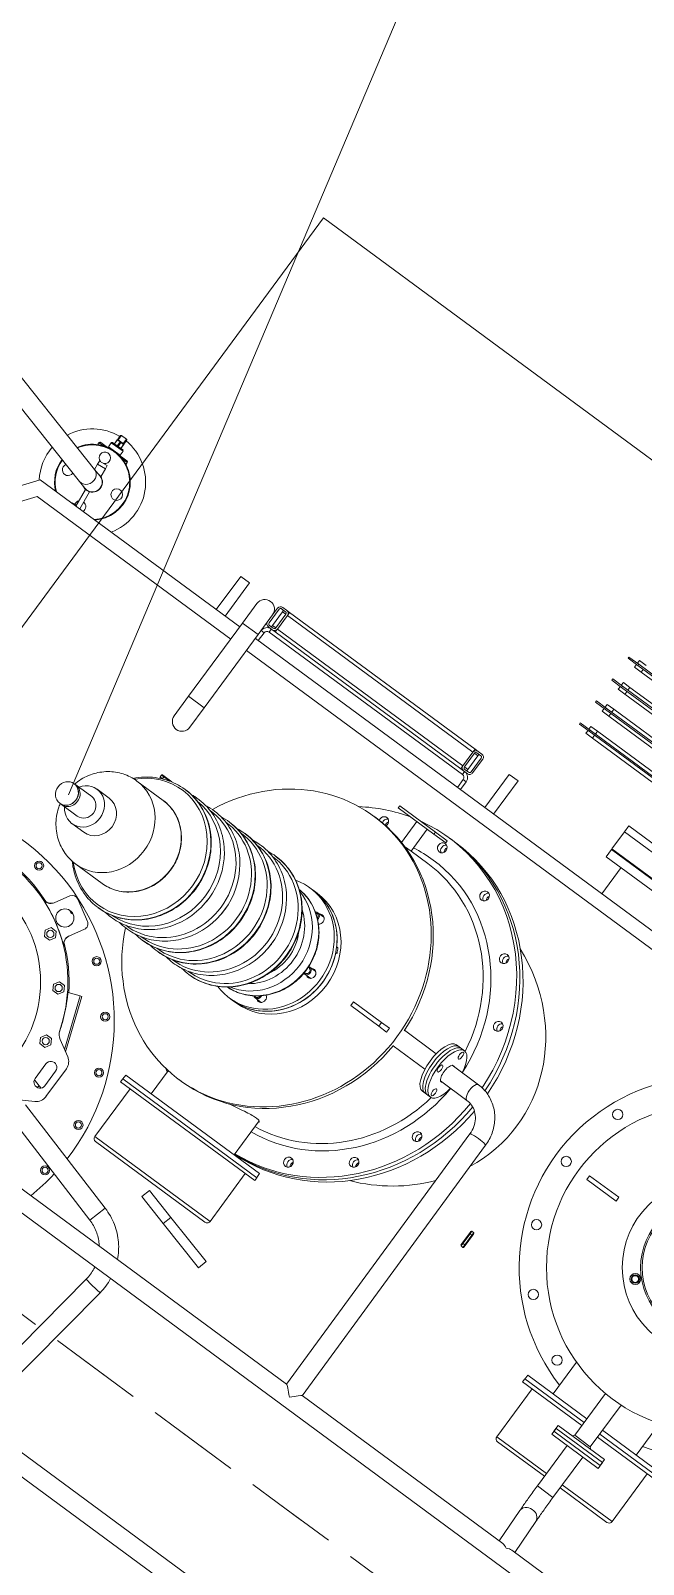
# Model space of a CAD drawing. Header units: metres. Extents: x 432095 to 435012, y 2470938 to 2473256.
# Drawn here: x 433752.633 to 433753.643, y 2471303.661 to 2471306.189 of the extents above; entities that cross this region are included whole.
import ezdxf

# ---------------------------------------------------------------- set-up
doc = ezdxf.new("R2010")
doc.units = ezdxf.units.M
doc.header["$MEASUREMENT"] = 0
for name, pattern in [('MB D$0$CHAIN', [0.3543, 0.2362, -0.0295, 0.0591, -0.0295]), ('MB D$0$DASHDOT', [1, 0.5, -0.25, 0, -0.25]), ('MB D$0$HIDDEN', [0.375, 0.25, -0.125])]:
    doc.linetypes.add(name, pattern=pattern)
doc.layers.add('cong trinh tram 110kv', color=7, linetype='Continuous', lineweight=5)
doc.layers.add('MB D$0$net dut du kien lam', color=8, linetype='MB D$0$HIDDEN', lineweight=20)

# ---------------------------------------------------------------- blocks, each defined once
blk = doc.blocks.new('MB D$0$MBA 63')
at = {"layer": 'MB D$0$net dut du kien lam', "color": 8, "linetype": 'MB D$0$DASHDOT', "ltscale": 0.5}
blk.add_line((102388.6, 36012.3), (102388.6, 25012.3), dxfattribs=at)
at = {"layer": 'MB D$0$net dut du kien lam', "color": 0, "linetype": 'ByBlock', "ltscale": 3}
blk.add_lwpolyline([(104138.6, 27512.3), (104138.6, 33512.3), (100638.6, 33512.3), (100638.6, 27512.3)], close=True, dxfattribs=at)
blk = doc.blocks.new('MB D$0$mba 1')
at = {"layer": 'cong trinh tram 110kv'}
for p, q in [((-20874.5, 6384.9), (-19414.7, 6384.9)), ((-20874.5, 6352.9), (-18367.7, 6352.9)), ((-20179.7, 6059.3), (-20222.5, 6352.9)), ((-20148, 6063.9), (-20190.2, 6352.9)), ((-20405.6, 6034.9), (-18827.7, 6034.9)), ((-20405.6, 6002.9), (-19811.1, 6002.9)), ((-19812.6, 5491.2), (-19811.2, 6002.9)), ((-19780.6, 5491.1), (-19779.2, 6002.9)), ((-19779.3, 6002.9), (-19368.3, 6002.9)), ((-19375.8, 6002.9), (-19378, 5942.5)), ((-19350, 6002.9), (-18827.7, 6002.9)), ((-19343.7, 6002.9), (-19346.1, 5941.3)), ((-20439.5, 5918.2), (-20232.5, 5977.6)), ((-20232.5, 5977.6), (-20223.7, 5946.8)), ((-20430.7, 5887.4), (-20223.7, 5946.8)), ((-20132, 5910.3), (-20041.8, 5934.4)), ((-20127.8, 5894.8), (-20037.7, 5918.9)), ((-20041.8, 5934.4), (-20037.7, 5918.9)), ((-20132, 5910.3), (-20186.7, 5895.6)), ((-20186.7, 5895.6), (-20182.6, 5880.1)), ((-20127.8, 5894.8), (-20182.6, 5880.1)), ((-20132, 5910.3), (-20127.8, 5894.8)), ((-19378.7, 5892.7), (-19346.7, 5892.7)), ((-19378.7, 5892.7), (-19378.7, 5809.9)), ((-19346.7, 5892.7), (-19346.7, 5809.9)), ((-20421.6, 5873.9), (-20448.4, 5889.5)), ((-20301.8, 5867.9), (-20077.8, 5867.9)), ((-19378.7, 5866.9), (-19480.7, 5866.9)), ((-19480.7, 5768.9), (-19480.7, 5866.9)), ((-19474.7, 5872.9), (-19378.7, 5872.9)), ((-19346.7, 5872.9), (-19250.7, 5872.9)), ((-19244.7, 5866.9), (-19346.7, 5866.9)), ((-19244.7, 5768.9), (-19244.7, 5866.9)), ((-20443.8, 5813.2), (-20443.7, 5843.2)), ((-20443.4, 5845.4), (-20431.2, 5848.9)), ((-20432.3, 5853.1), (-20431.1, 5848.8)), ((-20431.2, 5848.9), (-20431.1, 5848.8)), ((-20431.1, 5848.8), (-20426.5, 5850.2)), ((-20423.7, 5843.2), (-20423.8, 5813.2)), ((-20411.8, 5799.7), (-20411.6, 5856.6)), ((-20071.8, 5861.9), (-20307.8, 5861.9)), ((-20307.8, 5763.9), (-20307.8, 5861.9)), ((-20071.8, 5763.9), (-20071.8, 5861.9)), ((-20471.4, 5792.2), (-20476.7, 5783.3)), ((-20461.1, 5792.2), (-20471.4, 5792.2)), ((-20455.9, 5783.2), (-20461.1, 5792.2)), ((-19315.2, 5809.9), (-19410.2, 5809.9)), ((-19410.2, 5809.9), (-19410.2, 5797.9)), ((-19315.2, 5803.9), (-19410.2, 5803.9)), ((-19410.2, 5791.9), (-19410.2, 5803.9)), ((-19410.2, 5797.9), (-19315.2, 5797.9)), ((-19410.2, 5791.9), (-19315.2, 5791.9)), ((-19378.7, 5788.9), (-19381.7, 5791.9)), ((-19378.7, 5703.5), (-19378.7, 5788.9)), ((-19346.7, 5788.9), (-19378.7, 5788.9)), ((-19346.7, 5788.9), (-19343.7, 5791.9)), ((-19346.7, 5703.5), (-19346.7, 5788.9)), ((-19315.2, 5809.9), (-19315.2, 5797.9)), ((-19315.2, 5791.9), (-19315.2, 5803.9)), ((-20476.7, 5783.3), (-20471.5, 5774.2)), ((-20471.5, 5774.2), (-20461.1, 5774.2)), ((-20464.6, 5689.6), (-20433.2, 5775.9)), ((-20461.8, 5688.5), (-20429.2, 5778.2)), ((-20461.1, 5774.2), (-20455.9, 5783.2)), ((-20448.8, 5766.9), (-20421.8, 5782.4)), ((-20052.3, 5763.9), (-20327.3, 5763.9)), ((-20327.3, 5763.9), (-20327.3, 5757.9)), ((-20052.3, 5763.9), (-20052.3, 5757.9)), ((-19378.7, 5768.9), (-19500.2, 5768.9)), ((-19500.2, 5768.9), (-19500.2, 5762.9)), ((-19225.2, 5768.9), (-19346.7, 5768.9)), ((-20327.3, 5757.9), (-20052.3, 5757.9)), ((-20326.8, 5757.9), (-20326.8, 5749.9)), ((-20326.8, 5749.9), (-20052.8, 5749.9)), ((-20274.8, 5702.7), (-20274.8, 5749.9)), ((-20104.8, 5680.4), (-20104.8, 5749.9)), ((-20052.8, 5757.9), (-20052.8, 5749.9)), ((-19500.2, 5762.9), (-19378.7, 5762.9)), ((-19499.7, 5762.9), (-19499.7, 5754.9)), ((-19499.7, 5754.9), (-19378.7, 5754.9)), ((-19447.7, 5690.2), (-19447.7, 5754.9)), ((-19346.7, 5762.9), (-19225.2, 5762.9)), ((-19346.7, 5754.9), (-19225.7, 5754.9)), ((-19277.7, 5690.2), (-19277.7, 5754.9)), ((-20506.2, 5709.1), (-20511.4, 5700.1)), ((-20511.4, 5700.1), (-20506.2, 5691.1)), ((-20495.8, 5709), (-20506.2, 5709.1)), ((-20506.2, 5691.1), (-20495.8, 5691)), ((-20490.6, 5700), (-20495.8, 5709)), ((-20495.8, 5691), (-20490.6, 5700)), ((-20484.1, 5696.7), (-20484.1, 5696.7)), ((-20484, 5696.7), (-20464.6, 5689.6)), ((-20464.6, 5689.5), (-20461.8, 5688.5)), ((-20250.9, 5703.9), (-20246.8, 5703.9)), ((-20570.1, 5645.5), (-20575.3, 5636.5)), ((-20559.7, 5645.5), (-20570.1, 5645.5)), ((-20554.5, 5636.5), (-20559.7, 5645.5)), ((-19715.7, 5643.9), (-19715.7, 5647.9)), ((-19715.7, 5643.9), (-19714.7, 5643.9)), ((-19715.7, 5643.9), (-19715.7, 5623.9)), ((-19714.7, 5648.9), (-19714.7, 5643.9)), ((-19710.7, 5648.9), (-19714.7, 5648.9)), ((-19714.7, 5623.9), (-19714.7, 5643.9)), ((-19714.7, 5643.9), (-19710.7, 5643.9)), ((-19710.7, 5643.9), (-19710.7, 5648.9)), ((-19709.7, 5643.9), (-19710.7, 5643.9)), ((-19710.7, 5643.9), (-19710.7, 5623.9)), ((-19709.7, 5647.9), (-19709.7, 5643.9)), ((-19709.7, 5623.9), (-19709.7, 5643.9)), ((-20575.3, 5636.5), (-20570.1, 5627.5)), ((-20570.1, 5627.5), (-20559.8, 5627.5)), ((-20559.8, 5627.5), (-20554.5, 5636.5)), ((-20524.2, 5597.1), (-20538.1, 5621.2)), ((-19715.7, 5623.9), (-19714.7, 5623.9)), ((-19715.7, 5619.9), (-19715.7, 5623.9)), ((-19714.7, 5623.9), (-19714.7, 5618.9)), ((-19710.7, 5623.9), (-19714.7, 5623.9)), ((-19714.7, 5618.9), (-19710.7, 5618.9)), ((-19709.7, 5623.9), (-19710.7, 5623.9)), ((-19710.7, 5618.9), (-19710.7, 5623.9)), ((-19709.7, 5623.9), (-19709.7, 5619.9)), ((-20590.1, 5591.2), (-20576.2, 5567.1)), ((-20562.5, 5563.5), (-20527.9, 5583.5)), ((-21402.7, 5550.6), (-21022.7, 5043.9)), ((-21010.2, 5068.9), (-21377.7, 5558.9)), ((-20527.3, 5554.9), (-20526.9, 5554.9)), ((-20436.7, 5554.9), (-20436.3, 5554.9)), ((-20404.9, 5554.9), (-20404.5, 5554.9)), ((-20341.2, 5554.9), (-20340.8, 5554.9)), ((-20259, 5546.4), (-20264.7, 5546.4)), ((-20250.9, 5546.4), (-20256.6, 5546.4)), ((-20252, 5546.3), (-20254.4, 5546.3)), ((-20599.4, 5518.9), (-20545.7, 5518.9)), ((-20218, 5521.1), (-20230.4, 5521.1)), ((-20218, 5507.1), (-20219, 5507.1)), ((-20644.2, 5468.9), (-20619.8, 5468.9)), ((-19917.3, 5481.4), (-19906.3, 5481.4)), ((-19900.9, 5481.4), (-19911.8, 5481.4)), ((-20680, 5453.9), (-20680.2, 5453.9)), ((-20676.7, 5453.9), (-20644.2, 5453.9)), ((-20175.8, 5440.9), (-20188.1, 5440.9)), ((-20038.7, 5437.9), (-20096.1, 5437.9)), ((-20096.1, 5429.9), (-20096.1, 5437.9)), ((-20038.7, 5437.9), (-20022.5, 5437.9)), ((-20038.7, 5429.9), (-20038.7, 5437.9)), ((-20022.5, 5429.9), (-20022.5, 5437.9)), ((-20000.6, 5449.9), (-19935.5, 5449.9)), ((-19903.2, 5449.9), (-19849.2, 5449.9)), ((-19612.7, 5437.9), (-19612.7, 5429.9)), ((-19612.7, 5437.9), (-19552.7, 5437.9)), ((-19552.7, 5437.9), (-19552.7, 5429.9)), ((-20680, 5413.9), (-20680.2, 5413.9)), ((-20676.7, 5413.9), (-20644.2, 5413.9)), ((-20175.8, 5426.9), (-20188.1, 5426.9)), ((-20038.7, 5429.9), (-20096.1, 5429.9)), ((-20038.7, 5429.9), (-20022.5, 5429.9)), ((-20000.6, 5417.9), (-19935.5, 5417.9)), ((-19903.2, 5417.9), (-19849.2, 5417.9)), ((-19612.7, 5429.9), (-19552.7, 5429.9)), ((-20644.2, 5398.9), (-20619.8, 5398.9)), ((-19917.3, 5386.4), (-19906.3, 5386.4)), ((-19900.9, 5386.4), (-19911.8, 5386.4)), ((-20218, 5360.8), (-20219, 5360.8)), ((-20169.9, 5373.4), (-20172.4, 5373.4)), ((-20171.7, 5374.5), (-20169.9, 5373.4)), ((-20167.8, 5382.1), (-20165.4, 5382.1)), ((-20599.4, 5348.9), (-20545.7, 5348.9)), ((-20218, 5346.8), (-20230.4, 5346.8)), ((-20567.7, 5320.9), (-20572.7, 5320.9)), ((-20572.7, 5320.9), (-20572.7, 5316.9)), ((-20572.7, 5316.9), (-20567.7, 5316.9)), ((-20571.7, 5321.9), (-20569.5, 5321.9)), ((-20567.7, 5315.9), (-20571.7, 5315.9)), ((-20567.7, 5321.2), (-20567.7, 5320.9)), ((-20567.7, 5320.9), (-20567.2, 5320.9)), ((-20567.7, 5316.9), (-20567.7, 5320.9)), ((-20567.7, 5315.9), (-20567.7, 5316.9)), ((-20555.7, 5316.9), (-20567.7, 5316.9)), ((-20567.7, 5315.9), (-20552, 5315.9)), ((-20527.3, 5312.9), (-20526.9, 5312.9)), ((-20436.7, 5312.9), (-20436.3, 5312.9)), ((-20404.9, 5312.9), (-20404.5, 5312.9)), ((-20341.2, 5312.9), (-20340.8, 5312.9)), ((-20259, 5321.4), (-20264.7, 5321.4)), ((-20250.9, 5321.4), (-20259, 5321.4)), ((-20613.7, 5225.9), (-20613.7, 5185.9)), ((-20581.7, 5185.9), (-20581.7, 5225.9)), ((-20613.7, 5185.9), (-20581.7, 5185.9)), ((-20613.7, 5035.9), (-20613.7, 5185.9)), ((-20581.7, 5035.9), (-20581.7, 5185.9)), ((-20250.9, 5163.9), (-20246.8, 5163.9)), ((-20188.1, 5128.9), (-20188.1, 5171.7)), ((-20167.1, 5173.9), (-20180.3, 5173.9)), ((-20167.1, 5128.9), (-20167.1, 5173.9)), ((-20132.9, 5173.9), (-20167.1, 5173.9)), ((-20226.4, 5128.9), (-20153.3, 5128.9)), ((-20226.4, 5124.9), (-20226.4, 5128.9)), ((-20226.4, 5124.9), (-20153.3, 5124.9)), ((-20153.3, 5128.9), (-20128.9, 5128.9)), ((-20153.3, 5124.9), (-20153.3, 5128.9)), ((-20153.3, 5124.9), (-20128.9, 5124.9)), ((-20128.9, 5124.9), (-20128.9, 5128.9)), ((-20122.3, 5118.9), (-20128.8, 5118.9)), ((-20115.8, 5118.9), (-20122.3, 5118.9)), ((-20613.7, 5068.9), (-21010.2, 5068.9)), ((-15437.7, 5068.9), (-20581.7, 5068.9)), ((-21022.7, 5043.9), (-20613.7, 5043.9)), ((-20957.6, 5043), (-20957.5, 5043.9)), ((-20957.6, 5043), (-20949.6, 5042.1)), ((-20952.9, 5012.3), (-20949.4, 5043.9)), ((-20941.4, 5043.9), (-20945, 5011.4)), ((-20661.7, 5043.9), (-20661.7, 4975.9)), ((-20643.7, 4975.9), (-20643.7, 5043.9)), ((-20613.7, 5035.9), (-20581.7, 5035.9)), ((-20613.7, 5035.9), (-20613.7, 4995.9)), ((-20581.7, 5043.9), (-15412.7, 5043.9)), ((-20581.7, 4995.9), (-20581.7, 5035.9)), ((-20575.7, 5043.9), (-20575.7, 5027.9)), ((-20167.7, 5043.9), (-20167.7, 5027.9)), ((-20161.7, 5027.9), (-20161.7, 5043.9)), ((-20111.7, 5043.9), (-20111.7, 4975.9)), ((-20093.7, 4975.9), (-20093.7, 5043.9)), ((-19872.2, 5043.9), (-19872.2, 4990.4)), ((-21366, 4900.6), (-20968.6, 5007.7)), ((-20954.9, 5011.4), (-20968.6, 5007.7)), ((-20952.9, 5012.3), (-20945, 5011.4)), ((-20581.7, 5027.9), (-20575.7, 5027.9)), ((-20578.7, 5009.9), (-20578.7, 4981.9)), ((-20575.7, 5015.9), (-20567.7, 5015.9)), ((-20567.7, 5012.9), (-20575.7, 5012.9)), ((-20571.7, 5012.9), (-20571.7, 5009.9)), ((-20571.7, 5009.9), (-20564.7, 5009.9)), ((-20571.7, 4981.9), (-20571.7, 5009.9)), ((-20569.7, 5021.9), (-20569.7, 5015.9)), ((-20173.7, 5021.9), (-20569.7, 5021.9)), ((-20567.7, 5015.9), (-20561.7, 5015.9)), ((-20564.7, 4981.9), (-20564.7, 5009.9)), ((-20561.7, 5015.9), (-20181.7, 5015.9)), ((-20561.7, 5015.9), (-20561.7, 5009.9)), ((-20561.7, 5009.9), (-20561.7, 4981.9)), ((-20561.7, 5009.9), (-20181.7, 5009.9)), ((-20561.7, 4981.9), (-20561.7, 5009.9)), ((-20181.7, 5015.9), (-20181.7, 5009.9)), ((-20181.7, 5015.9), (-20175.7, 5015.9)), ((-20181.7, 4981.9), (-20181.7, 5009.9)), ((-20181.7, 4981.9), (-20181.7, 5009.9)), ((-20178.7, 5009.9), (-20178.7, 4981.9)), ((-20178.7, 5009.9), (-20171.7, 5009.9)), ((-20175.7, 5015.9), (-20167.7, 5015.9)), ((-20167.7, 5012.9), (-20175.7, 5012.9)), ((-20173.7, 5015.9), (-20173.7, 5021.9)), ((-20171.7, 5012.9), (-20171.7, 5009.9)), ((-20171.7, 4981.9), (-20171.7, 5009.9)), ((-20167.7, 5027.9), (-20161.7, 5027.9)), ((-20164.7, 4981.9), (-20164.7, 5009.9)), ((-20161.7, 5009.9), (-20161.7, 4981.9)), ((-20960.3, 4976.8), (-20946.5, 4980.5)), ((-20949.5, 4979.7), (-20945, 4979.2)), ((-20581.7, 4981.9), (-20581.7, 4995.9)), ((-20571.7, 4981.9), (-20564.7, 4981.9)), ((-20571.7, 4981.9), (-20571.7, 4978.9)), ((-20561.7, 4981.9), (-20181.7, 4981.9)), ((-20561.7, 4981.9), (-20561.7, 4975.9)), ((-20181.7, 4981.9), (-20181.7, 4975.9)), ((-20178.7, 4981.9), (-20171.7, 4981.9)), ((-20171.7, 4981.9), (-20171.7, 4978.9)), ((-19902.7, 4990.4), (-19752.7, 4990.4)), ((-19902.7, 4975.9), (-19902.7, 4990.4)), ((-21357.7, 4869.7), (-20960.3, 4976.8)), ((-20961.5, 4967), (-20962.1, 4961)), ((-20947.2, 4959.3), (-20962.1, 4961)), ((-20961.5, 4967), (-20960.4, 4976.8)), ((-20961.5, 4967), (-20946.6, 4965.3)), ((-20947.2, 4959.3), (-20946.6, 4965.3)), ((-20945, 4979.2), (-20946.6, 4965.3)), ((-20661.7, 4975.9), (-20643.7, 4975.9)), ((-20575.7, 4978.9), (-20567.7, 4978.9)), ((-20567.7, 4975.9), (-20575.7, 4975.9)), ((-20567.7, 4975.9), (-20561.7, 4975.9)), ((-20561.7, 4975.9), (-20181.7, 4975.9)), ((-20181.7, 4975.9), (-20175.7, 4975.9)), ((-20175.7, 4978.9), (-20167.7, 4978.9)), ((-20167.7, 4975.9), (-20175.7, 4975.9)), ((-20111.7, 4975.9), (-20093.7, 4975.9)), ((-19902.7, 4975.9), (-19752.7, 4975.9)), ((-19902.7, 4974.4), (-19902.7, 4939.4)), ((-19752.7, 4974.4), (-19902.7, 4974.4)), ((-19886.2, 4974.4), (-19887.7, 4975.9)), ((-20980.5, 4940.1), (-20980.6, 4937.1)), ((-20980.6, 4937.1), (-20971.3, 4936.9)), ((-20978.7, 4940.1), (-20980.5, 4940.1)), ((-20970, 4934.9), (-20978.6, 4935.1)), ((-20971.3, 4936.9), (-20971.2, 4936.9)), ((-20971.3, 4936.9), (-20971.3, 4936.9)), ((-20970, 4936.5), (-20970, 4934.9)), ((-20970, 4934.9), (-20963.3, 4934.7)), ((-20964.2, 4933.2), (-20964.3, 4925.2)), ((-20940.2, 4932.7), (-20964.2, 4933.2)), ((-20941, 4934.2), (-20934.2, 4934.1)), ((-20940.2, 4932.7), (-20940.3, 4924.7)), ((-20934.2, 4934.1), (-20934.2, 4935.7)), ((-20925.6, 4933.9), (-20934.2, 4934.1)), ((-20933, 4936), (-20932.9, 4936)), ((-20932.9, 4936), (-20932.9, 4936)), ((-20932.9, 4936), (-20923.6, 4935.8)), ((-20923.5, 4938.8), (-20925.3, 4938.8)), ((-20923.5, 4938.8), (-20923.6, 4935.8)), ((-19752.7, 4939.4), (-19902.7, 4939.4)), ((-19902.7, 4939.4), (-19752.7, 4939.4)), ((-19902.7, 4939.4), (-19902.7, 4927.4)), ((-20964.3, 4925.2), (-20940.3, 4924.7)), ((-20941.9, 4923.2), (-20962.9, 4923.7)), ((-20959, 4923.6), (-20959.2, 4915.6)), ((-20959.2, 4915.6), (-20958.9, 4915.6)), ((-20959.1, 4915.1), (-20959.2, 4907.4)), ((-20958.9, 4915.6), (-20958.7, 4923.6)), ((-20953.3, 4915.5), (-20958.9, 4915.6)), ((-20958.2, 4914.6), (-20952.6, 4914.5)), ((-20957.8, 4905.8), (-20957.6, 4914.6)), ((-20947.8, 4905.6), (-20957.8, 4905.8)), ((-20957.8, 4905.6), (-20947.8, 4905.4)), ((-20953.1, 4923.5), (-20953.3, 4915.5)), ((-20953.3, 4915.5), (-20951.9, 4915.5)), ((-20952.6, 4914.5), (-20946.9, 4914.3)), ((-20951.9, 4915.5), (-20951.7, 4923.4)), ((-20946.2, 4915.3), (-20951.9, 4915.5)), ((-20947.6, 4914.4), (-20947.8, 4905.6)), ((-20946, 4923.3), (-20946.2, 4915.3)), ((-20946.2, 4915.3), (-20945.9, 4915.3)), ((-20946.2, 4907.1), (-20946.1, 4914.8)), ((-20945.7, 4923.3), (-20945.9, 4915.3)), ((-19752.7, 4927.4), (-19902.7, 4927.4)), ((-20067.7, 4840.6), (-20047.7, 4840.6)), ((-20067.7, 4840.6), (-20067.7, 4838.2)), ((-20047.7, 4838.2), (-20067.7, 4838.2)), ((-20036.6, 4846.4), (-20050.2, 4846.4)), ((-20050.2, 4846.4), (-20050.2, 4840.6)), ((-20050.2, 4832.4), (-20050.2, 4838.2)), ((-20050.2, 4832.4), (-20036.6, 4832.4)), ((-20047.7, 4838.2), (-20047.7, 4840.6)), ((-19872.7, 4840.6), (-20047.7, 4840.6)), ((-20047.7, 4838.2), (-19872.7, 4838.2)), ((-20036.6, 4846.4), (-19872.7, 4846.4)), ((-20036.6, 4846.4), (-20036.6, 4840.6)), ((-20036.6, 4832.4), (-20036.6, 4838.2)), ((-19872.7, 4832.4), (-20036.6, 4832.4)), ((-20067.7, 4795.6), (-20047.7, 4795.6)), ((-20067.7, 4795.6), (-20067.7, 4793.2)), ((-20047.7, 4793.2), (-20067.7, 4793.2)), ((-20036.6, 4801.4), (-20050.2, 4801.4)), ((-20050.2, 4801.4), (-20050.2, 4795.6)), ((-20050.2, 4787.4), (-20050.2, 4793.2)), ((-20050.2, 4787.4), (-20036.6, 4787.4)), ((-20047.7, 4793.2), (-20047.7, 4795.6)), ((-19872.7, 4795.6), (-20047.7, 4795.6)), ((-20047.7, 4793.2), (-19872.7, 4793.2)), ((-20036.6, 4801.4), (-19872.7, 4801.4)), ((-20036.6, 4801.4), (-20036.6, 4795.6)), ((-20036.6, 4787.4), (-20036.6, 4793.2)), ((-19872.7, 4787.4), (-20036.6, 4787.4)), ((-20036.6, 4756.4), (-20050.2, 4756.4)), ((-20050.2, 4756.4), (-20050.2, 4750.6)), ((-20036.6, 4756.4), (-19872.7, 4756.4)), ((-20036.6, 4756.4), (-20036.6, 4750.6)), ((-20067.7, 4750.6), (-20047.7, 4750.6)), ((-20067.7, 4750.6), (-20067.7, 4748.2)), ((-20047.7, 4748.2), (-20067.7, 4748.2)), ((-20050.2, 4742.4), (-20050.2, 4748.2)), ((-20050.2, 4742.4), (-20036.6, 4742.4)), ((-20047.7, 4748.2), (-20047.7, 4750.6)), ((-19872.7, 4750.6), (-20047.7, 4750.6)), ((-20047.7, 4748.2), (-19872.7, 4748.2)), ((-20036.6, 4742.4), (-20036.6, 4748.2)), ((-19872.7, 4742.4), (-20036.6, 4742.4)), ((-20067.7, 4705.6), (-20047.7, 4705.6)), ((-20067.7, 4705.6), (-20067.7, 4703.2)), ((-20047.7, 4703.2), (-20067.7, 4703.2)), ((-20036.6, 4711.4), (-20050.2, 4711.4)), ((-20050.2, 4711.4), (-20050.2, 4705.6)), ((-20050.2, 4697.4), (-20050.2, 4703.2)), ((-20047.7, 4703.2), (-20047.7, 4705.6)), ((-19872.7, 4705.6), (-20047.7, 4705.6)), ((-20047.7, 4703.2), (-19872.7, 4703.2)), ((-20036.6, 4711.4), (-19872.7, 4711.4)), ((-20036.6, 4711.4), (-20036.6, 4705.6)), ((-20050.2, 4697.4), (-20036.6, 4697.4))]:
    blk.add_line(p, q, dxfattribs=at)
at = {"layer": 'cong trinh tram 110kv', "linetype": 'MB D$0$CHAIN', "ltscale": 21.168501}
blk.add_line((-14658, 6168.9), (-22753.2, 6168.9), dxfattribs=at)
at = {"layer": 'cong trinh tram 110kv'}
for centre, radius in [((-20692.7, 5828.9), 201), ((-20340.7, 5955.3), 7.5), ((-20340.7, 5955.3), 5.05), ((-20340.7, 5862.6), 7.5), ((-20340.7, 5862.6), 5.05), ((-20466.3, 5783.2), 6), ((-20364.7, 5773.1), 7.5), ((-20364.7, 5773.1), 5.05), ((-19475.6, 5706.5), 8.5), ((-20501, 5700.1), 6), ((-20411.1, 5692.8), 7.5), ((-20411.1, 5692.8), 5.05), ((-19362.7, 5433.9), 270), ((-20564.9, 5636.5), 6), ((-19571.3, 5642.5), 8.5), ((-20561.2, 5601.2), 15), ((-20476.6, 5627.3), 7.5), ((-20476.6, 5627.3), 5.05), ((-20646.4, 5557), 7.5), ((-20646.4, 5557), 5.05), ((-19362.7, 5433.9), 145), ((-19635.3, 5546.8), 8.5), ((-19362.7, 5433.9), 114.8), ((-19362.7, 5433.9), 112.3), ((-19451.1, 5522.3), 9), ((-19451.1, 5522.3), 7), ((-19451.1, 5522.3), 5.5), ((-19657.7, 5433.9), 8.5), ((-19635.3, 5321.1), 8.5), ((-20906.3, 4988.6), 9.5)]:
    blk.add_circle(centre, radius, dxfattribs=at)
for centre, radius, start, end in [((-20692.7, 5908.9), 370, 6.5262, 14.7175), ((-20692.7, 5908.9), 370, 210.5416, 1.4584), ((-20431.6, 5856.6), 20, 359.8347, 59.8347), ((-20301.8, 5861.9), 6, 90, 180), ((-20077.8, 5861.9), 6, 0, 90), ((-19474.7, 5866.9), 6, 90, 180), ((-19250.7, 5866.9), 6, 0, 90), ((-20433.7, 5843.2), 10, 359.9715, 179.9716), ((-20433.8, 5813.2), 10, 179.9715, 359.9716), ((-20431.8, 5799.7), 20, 299.8347, 359.8347), ((-20438.8, 5749.6), 20, 119.8347, 162.6446), ((-20692.7, 5828.9), 246, 197.0248, 342.6446), ((-19362.7, 5433.9), 315, 105.6548, 74.3452), ((-20692.7, 5828.9), 248, 308.6542, 327.6601), ((-20692.7, 5828.9), 246.1, 290.0754, 309.9262), ((-19714.7, 5647.9), 1, 90, 180), ((-19710.7, 5647.9), 1, 0, 90), ((-19714.7, 5619.9), 1, 180, 270), ((-19710.7, 5619.9), 1, 270, 0), ((-20692.7, 5828.9), 248, 248.6552, 291.3448), ((-20556.9, 5581), 7.5, 68.6937, 135.6116), ((-20532.9, 5592.1), 10, 300, 30), ((-20567.5, 5572.1), 10, 210, 300), ((-20571.7, 5320.9), 1, 90, 180), ((-20571.7, 5316.9), 1, 180, 270), ((-20597.7, 5225.9), 16, 0, 180), ((-20950.7, 4995.9), 87.8, 146.0078, 184.5893), ((-20950.7, 4995.9), 62.5, 129.8254, 180.2506), ((-20950.7, 4995.9), 61.5, 128.6947, 180.0037), ((-20950.7, 4995.9), 62.5, 209.9163, 50.1746), ((-20950.7, 4995.9), 61.5, 210.1631, 51.3053), ((-20943.4, 5040.3), 9.5, 167.2545, 221.3912), ((-20950.7, 4995.9), 87.8, 272.9263, 33.1208), ((-20943.4, 5040.3), 9.5, 273.4242, 22.2669), ((-20995.1, 5003.3), 9.5, 359.048, 211.1189), ((-20950.7, 4995.9), 16.5, 97.7126, 119.2245), ((-20950.7, 4995.9), 16, 285.0834, 105.0834), ((-20950.7, 4995.9), 16.5, 277.8241, 69.6533), ((-20569.7, 5027.9), 12, 180, 270), ((-20575.7, 5009.9), 6, 90, 180), ((-20575.7, 5009.9), 3, 90, 180), ((-20569.7, 5027.9), 6, 180, 270), ((-20567.7, 5009.9), 6, 0, 90), ((-20567.7, 5009.9), 3, 0, 90), ((-20175.7, 5009.9), 6, 90, 180), ((-20175.7, 5009.9), 3, 90, 180), ((-20173.7, 5027.9), 12, 270, 0), ((-20173.7, 5027.9), 6, 270, 0), ((-20167.7, 5009.9), 6, 0, 90), ((-20167.7, 5009.9), 3, 0, 90), ((-20597.7, 4995.9), 16, 180, 0), ((-20575.7, 4981.9), 6, 180, 270), ((-20575.7, 4981.9), 3, 180, 270), ((-20567.7, 4981.9), 3, 270, 0), ((-20567.7, 4981.9), 6, 270, 0), ((-20175.7, 4981.9), 6, 180, 270), ((-20175.7, 4981.9), 3, 180, 270), ((-20167.7, 4981.9), 3, 270, 0), ((-20167.7, 4981.9), 6, 270, 0), ((-20950.7, 4995.9), 87.8, 205.5776, 264.4396), ((-20958, 4951.5), 9.5, 103.5189, 63.8471), ((-20978.6, 4937.1), 2, 178.683, 268.683), ((-20978.5, 4940.1), 2, 155.3343, 178.683), ((-20962.7, 4933.2), 1.5, 103.0671, 178.683), ((-20941.7, 4932.7), 1.5, 358.683, 74.2989), ((-20925.6, 4935.9), 2, 268.683, 358.683), ((-20925.5, 4938.9), 2, 358.683, 22.0317), ((-20962.8, 4925.2), 1.5, 178.683, 268.683), ((-20958.2, 4915.6), 1, 178.683, 268.683), ((-20946.9, 4915.3), 1, 268.683, 358.683), ((-20941.8, 4924.7), 1.5, 268.683, 358.683)]:
    blk.add_arc(centre, radius, start, end, dxfattribs=at)
for centre, major_axis, ratio, start_param, end_param in [((-20163.8, 6061.6), (15.8, 2.3), 0.039387, 0, 3.141593), ((-19795.2, 6018.9), (16, 16), 0.06312, 3.204794, 4.675499), ((-19795.2, 6018.9), (15.9, -16), 0.037004, 4.775591, 6.246295), ((-19359.2, 6018.9), (14.6, 14), 0.529489, 3.644156, 4.255421), ((-19359.2, 6018.9), (-13.8, 14.4), 0.510386, 2.07336, 2.684625), ((-19362, 5941.9), (16, -0.6), 0.818642, 3.141593, 6.283185), ((-20115.8, 5433.9), (0, 315), 0.913545, 4.78488, 6.245041), ((-20122.3, 5433.9), (0, 315), 0.913545, 4.773017, 6.222398), ((-20122.3, 5433.9), (0, 315), 0.913545, 4.773017, 6.222398), ((-20128.8, 5433.9), (0, 315), 0.913545, 4.76604, 6.199724), ((-20250.9, 5433.9), (0, -270), 0.913545, 5.176922, 10.531041), ((-20019.2, 5706.5), (0, 8.5), 0.913545, 0.432386, 2.709206), ((-20019.2, 5706.5), (0, -8.5), 0.913545, 3.573979, 5.850799), ((-20128.8, 5433.9), (0, 315), 0.913545, 0.532155, 0.552544), ((-20246.8, 5433.9), (0, 270), 0.913545, 4.767351, 6.283185), ((-20128.8, 5433.9), (0, 270), 0.913545, 4.771683, 6.185773), ((-20132.9, 5433.9), (0, 260), 0.913545, 4.895551, 6.164786), ((-20012.7, 5706.5), (0, -8.5), 0.913545, 4.135342, 5.289436), ((-20042.7, 5433.9), (-284.6, 0), 0.913545, 3.769048, 4.29257), ((-20525.1, 5628.7), (7.6, -12.9), 0.99989, 3.306544, 4.703328), ((-20524.8, 5628.1), (13, 7.5), 0.989264, 1.74079, 3.138726), ((-20694.1, 5831.3), (-125, 216.1), 0.999941, 3.310651, 3.3117), ((-19931.8, 5642.5), (0, 8.5), 0.913545, 0.432386, 2.709206), ((-19931.8, 5642.5), (0, -8.5), 0.913545, 3.573979, 5.850799), ((-19925.3, 5642.5), (0, -8.5), 0.913545, 4.135342, 5.289436), ((-20603.1, 5583.7), (7.5, -13), 0.999889, 1.570787, 2.96865), ((-20602.7, 5583.1), (-13, -7.5), 0.989173, 3.141596, 4.539786), ((-20530.5, 5433.9), (0, 117.4), 0.913545, 2.378316, 7.046462), ((-20527.3, 5433.9), (0, 121), 0.913545, 3.141593, 6.283185), ((-20526.9, 5433.9), (0, 121), 0.913545, 3.141593, 6.283185), ((-20503.5, 5433.9), (0, 117.4), 0.913545, 3.176475, 6.248303), ((-20471.7, 5433.9), (0, 117.4), 0.913545, 3.125811, 6.298967), ((-20439.9, 5433.9), (0, 117.4), 0.913545, 3.125811, 6.298967), ((-20436.7, 5433.9), (0, 121), 0.913545, 3.141593, 6.283185), ((-20436.3, 5433.9), (0, 121), 0.913545, 3.141593, 6.283185), ((-20408, 5433.9), (0, 117.4), 0.913545, 3.128409, 6.296369), ((-20404.9, 5433.9), (0, 121), 0.913545, 3.141593, 6.283185), ((-20404.5, 5433.9), (0, 121), 0.913545, 3.141593, 6.283185), ((-20376.2, 5433.9), (0, 117.4), 0.913545, 3.128409, 6.296369), ((-20344.3, 5433.9), (0, 117.4), 0.913545, 3.125811, 6.298967), ((-20341.2, 5433.9), (0, 121), 0.913545, 3.141593, 6.283185), ((-20340.8, 5433.9), (0, 121), 0.913545, 3.141593, 6.283185), ((-20264.7, 5433.9), (0, -112.5), 0.913545, 6.016967, 9.690997), ((-20259, 5433.9), (0, -112.5), 0.913545, 0, 3.141593), ((-20259.5, 5433.9), (17.3, 111.4), 0.909834, 0.096028, 0.152359), ((-20259, 5433.9), (0, 112.5), 0.913545, 4.233249, 6.238726), ((-20250.9, 5433.9), (0, 112.5), 0.913545, 3.141593, 6.283185), ((-19873.3, 5546.8), (0, 8.5), 0.913545, 0.432386, 2.709206), ((-19873.3, 5546.8), (0, -8.5), 0.913545, 3.573979, 5.850799), ((-19866.8, 5546.8), (0, -8.5), 0.913545, 4.135342, 5.289436), ((-20599.4, 5433.9), (0, 85), 0.913545, 3.141593, 6.283185), ((-20545.7, 5433.9), (0, 85), 0.913545, 3.141593, 6.283185), ((-20281.9, 5433.9), (0, 100), 0.913545, 3.182601, 6.242177), ((-20294.8, 5433.9), (0, -100), 0.913545, 0.214814, 2.926779), ((-20230.4, 5514.1), (0, 7), 0.913545, 4.412829, 6.944219), ((-20231, 5514.1), (0, 5.5), 0.913545, 4.60265, 6.765606), ((-20222.4, 5514.1), (0, 8.5), 0.913545, 3.656953, 6.886377), ((-20216.7, 5514.1), (0, 8.5), 0.913545, 0.375415, 0.603191), ((-20042.7, 5433.9), (-284.6, 0), 0.913545, 1.990615, 3.540506), ((-20499.1, 5433.9), (0, -120.4), 0.913545, 0.892834, 2.248759), ((-20467.2, 5433.9), (0, -120.4), 0.913545, 0.892834, 2.248759), ((-20371.7, 5433.9), (0, -120.4), 0.913545, 0.892834, 2.248759), ((-20298.9, 5433.9), (0, -90), 0.913545, 0.576772, 2.56482), ((-19796.6, 5491.1), (-16, 0), 0.099891, 0, 3.141593), ((-20644.2, 5433.9), (0, 35), 0.913545, 2.179042, 7.245736), ((-20619.8, 5433.9), (0, 35), 0.913545, 3.141593, 6.283185), ((-20298.9, 5433.9), (0, -80), 0.913545, 1.014175, 2.127418), ((-19917.3, 5433.9), (0, -47.5), 0.406737, 3.141593, 6.283185), ((-19911.8, 5433.9), (0, -47.5), 0.406737, 3.141593, 6.283185), ((-19906.3, 5433.9), (0, 47.5), 0.406737, 0, 3.141593), ((-19900.9, 5433.9), (0, 47.5), 0.406737, 5.05595, 10.652013), ((-20680, 5433.9), (0, 20), 0.913545, 3.141593, 6.283185), ((-20676.7, 5433.9), (0, 20), 0.913545, 3.052429, 6.372349), ((-20644.2, 5433.9), (0, 20), 0.913545, 3.141593, 6.283185), ((-20188.1, 5433.9), (0, -7), 0.913545, 5.997073, 9.71089), ((-20188.7, 5433.9), (0, 5.5), 0.913545, 2.916959, 6.507819), ((-20180.2, 5433.9), (0, 8.5), 0.913545, 2.538401, 6.886377), ((-20174.5, 5433.9), (0, 8.5), 0.913545, 0.375415, 0.603191), ((-19900.9, 5433.9), (0, -17), 0.406737, 2.796891, 6.627886), ((-19849.2, 5433.9), (0, 16), 0.406737, 0, 3.141593), ((-20246.8, 5433.9), (0, -270), 0.913545, 0, 1.515834), ((-20128.8, 5433.9), (0, -315), 0.913545, 6.087694, 7.804633), ((-20174.5, 5433.9), (0, -8.5), 0.913545, 5.679994, 5.90777), ((-20128.8, 5433.9), (0, -270), 0.913545, 0, 1.511502), ((-20122.3, 5433.9), (0, -315), 0.913545, 0, 1.525003), ((-20122.3, 5433.9), (0, -315), 0.913545, 0, 1.525003), ((-20115.8, 5433.9), (0, -315), 0.913545, 0, 1.530826), ((-20132.9, 5433.9), (0, -260), 0.913545, 0, 1.387634), ((-20259, 5433.9), (0, -112.5), 0.913545, 0, 1.002738), ((-20222.4, 5353.8), (0, -8.5), 0.913545, 5.679994, 8.909418), ((-20259.5, 5433.9), (-11.8, 112), 0.934979, 4.046198, 4.135116), ((-20230.4, 5353.8), (0, -7), 0.913545, 5.622151, 8.153542), ((-20231, 5353.8), (0, -5.5), 0.913545, 5.800765, 7.963721), ((-20216.7, 5353.8), (0, -8.5), 0.913545, 5.679994, 5.90777), ((-19873.3, 5321.1), (0, 8.5), 0.913545, 0.432386, 2.709206), ((-19873.3, 5321.1), (0, -8.5), 0.913545, 3.573979, 5.850799), ((-19866.8, 5321.1), (0, -8.5), 0.913545, 4.135342, 5.289436), ((-19931.8, 5225.4), (0, 8.5), 0.913545, 0.432386, 2.709206), ((-19931.8, 5225.4), (0, -8.5), 0.913545, 3.573979, 5.850799), ((-19925.3, 5225.4), (0, -8.5), 0.913545, 4.135342, 5.289436), ((-20128.8, 5433.9), (0, -315), 0.913545, 5.730641, 6.030538), ((-20232, 5161.4), (0, -8.5), 0.913545, 4.393157, 8.292135), ((-20225.5, 5161.4), (0, 8.5), 0.913545, 1.212172, 2.709206), ((-20225.5, 5161.4), (0, -8.5), 0.913545, 4.353765, 5.850799), ((-20219, 5161.4), (0, -8.5), 0.913545, 4.287651, 5.289436), ((-20128.8, 5433.9), (0, -270), 0.913545, 6.127244, 6.283185), ((-20019.2, 5161.4), (0, 8.5), 0.913545, 0.432386, 2.709206), ((-20019.2, 5161.4), (0, -8.5), 0.913545, 3.573979, 5.850799), ((-20012.7, 5161.4), (0, -8.5), 0.913545, 4.135342, 5.289436), ((-20122.3, 5138.9), (0, 8.5), 0.913545, 0.432386, 2.709206), ((-20122.3, 5138.9), (0, -8.5), 0.913545, 3.573979, 5.850799), ((-20115.8, 5138.9), (0, -8.5), 0.913545, 4.135342, 5.289436), ((-20964.5, 4992.2), (4.2, -15.4), 0.881125, 0, 3.141593), ((-20970, 4936.9), (-0.05, -2), 0.658621, 4.712389, 6.283185), ((-20934.2, 4936.1), (-0.05, -2), 0.658621, 0, 1.570796), ((-20958.6, 4871.8), (-0.7, 35.7), 0.002124, 0.050507, 0.139837), ((-20958.2, 4915.6), (-0.023, -1), 0.707107, 4.712389, 6.283185), ((-20957.8, 4907.1), (-1.35, -1.29), 0.535184, 0.78573, 1.079399), ((-20957.7, 4907.1), (-1.54, 0.04), 0.972305, 1.276463, 1.570796), ((-20952.6, 4915.5), (-0.023, -1), 0.707107, 4.712389, 6.283185), ((-20952.6, 4915.5), (-0.023, -1), 0.707107, 0, 1.570796), ((-20947.8, 4906.9), (-1.29, 1.35), 0.535184, 2.062193, 2.355862), ((-20947.8, 4906.9), (1.54, -0.04), 0.972305, 4.712389, 5.006723), ((-20946.9, 4915.3), (-0.023, -1), 0.707107, 0, 1.570796), ((-20948.6, 4871.6), (2.3, 35.6), 0.002124, 6.143348, 6.232678)]:
    blk.add_ellipse(centre, major_axis=major_axis, ratio=ratio, start_param=start_param, end_param=end_param, dxfattribs=at)
for centre, major_axis, ratio in [((-20025.7, 5706.5), (0, -8.5), 0.913545), ((-19938.3, 5642.5), (0, 8.5), 0.913545), ((-19879.9, 5546.8), (0, 8.5), 0.913545), ((-19900.9, 5471.4), (0, -7), 0.406737), ((-20680.2, 5433.9), (0, -20), 0.913545), ((-19916.1, 5433.9), (0, -7), 0.406737), ((-19900.9, 5396.4), (0, 7), 0.406737), ((-19879.9, 5321.1), (0, 8.5), 0.913545), ((-19938.3, 5225.4), (0, 8.5), 0.913545), ((-20025.7, 5161.4), (0, 8.5), 0.913545), ((-20128.8, 5138.9), (0, 8.5), 0.913545)]:
    blk.add_ellipse(centre, major_axis=major_axis, ratio=ratio, dxfattribs=at)
for points, knots in [([(-20180.2, 6034.9), (-20180, 6036), (-20179.8, 6037.1), (-20178.6, 6045.2), (-20178.6, 6052.3), (-20179.7, 6059.3)], [6.1815909, 6.1815909, 6.1815909, 6.1815909, 6.22561, 6.22561, 6.5129273, 6.5129273, 6.5129273, 6.5129273]), ([(-20232.5, 5977.6), (-20225.7, 5979.5), (-20219.2, 5982.4), (-20207.2, 5990.1), (-20201.8, 5994.7), (-20196.3, 6001), (-20195.5, 6002), (-20194.7, 6002.9)], [5.0763408, 5.0763408, 5.0763408, 5.0763408, 5.3636581, 5.3636581, 5.6509754, 5.6509754, 5.7017126, 5.7017126, 5.7017126, 5.7017126]), ([(-20223.7, 5946.8), (-20213.9, 5949.6), (-20204.6, 5953.8), (-20187.4, 5964.7), (-20179.7, 5971.4), (-20166.7, 5986.2), (-20161.4, 5994.3), (-20157.3, 6002.9)], [5.0763408, 5.0763408, 5.0763408, 5.0763408, 5.3636581, 5.3636581, 5.6509754, 5.6509754, 5.9220316, 5.9220316, 5.9220316, 5.9220316]), ([(-19378, 5942.5), (-19378.1, 5940.2), (-19378.2, 5937.6), (-19378.3, 5932), (-19378.4, 5928.9), (-19378.5, 5922.4), (-19378.6, 5919), (-19378.6, 5911.8), (-19378.7, 5908), (-19378.7, 5900.5), (-19378.7, 5896.6), (-19378.7, 5892.7)], [3.7528575, 3.7528575, 3.7528575, 3.7528575, 3.9447638, 3.9447638, 4.1366701, 4.1366701, 4.3285764, 4.3285764, 4.5204827, 4.5204827, 4.712389, 4.712389, 4.712389, 4.712389]), ([(-19346.1, 5941.3), (-19346.1, 5939.1), (-19346.2, 5936.7), (-19346.3, 5931.3), (-19346.4, 5928.3), (-19346.5, 5921.9), (-19346.6, 5918.6), (-19346.6, 5911.5), (-19346.7, 5907.8), (-19346.7, 5900.4), (-19346.7, 5896.5), (-19346.7, 5892.7)], [3.7528575, 3.7528575, 3.7528575, 3.7528575, 3.9447638, 3.9447638, 4.1366701, 4.1366701, 4.3285764, 4.3285764, 4.5204827, 4.5204827, 4.712389, 4.712389, 4.712389, 4.712389]), ([(-20484.1, 5696.7), (-20484.1, 5696.7), (-20484.1, 5696.7), (-20484.1, 5696.7), (-20484, 5697), (-20483.4, 5698.3), (-20482.8, 5699.2), (-20481.5, 5701.6), (-20480.7, 5703), (-20478.7, 5706.5), (-20477.7, 5708.4), (-20475.5, 5712.6), (-20474.2, 5715), (-20471.7, 5720.2), (-20470.3, 5723), (-20467.6, 5729), (-20466.3, 5732.1), (-20463.7, 5738.4), (-20462.5, 5741.6), (-20460.2, 5747.9), (-20459.1, 5751.1), (-20457.6, 5755.7), (-20457.2, 5757.1), (-20456.8, 5758.4)], [-15.968052, -15.968052, -15.968052, -15.968052, -15.951423, -15.951423, -14.954915, -14.954915, -13.958406, -13.958406, -12.961897, -12.961897, -11.965389, -11.965389, -10.967969, -10.967969, -9.97055, -9.97055, -8.973131, -8.973131, -7.975712, -7.975712, -6.978292, -6.978292, -6.566162, -6.566162, -6.566162, -6.566162]), ([(-20104.8, 5683.7), (-20104.1, 5682.9), (-20103.7, 5682.2), (-20104, 5680.8), (-20104.7, 5680.3), (-20107.3, 5679.5), (-20109.1, 5679.3), (-20113.5, 5679.3), (-20116.3, 5679.5), (-20122.8, 5680.3), (-20126.6, 5680.8), (-20134.9, 5682.2), (-20139.5, 5683.1), (-20149, 5684.9), (-20154, 5685.8), (-20159.7, 5686.9), (-20160.3, 5687), (-20161, 5687.1)], [21.406599, 21.406599, 21.406599, 21.406599, 22.863153, 22.863153, 24.496655, 24.496655, 26.130156, 26.130156, 27.763658, 27.763658, 29.397159, 29.397159, 31.03066, 31.03066, 32.664162, 32.664162, 32.878165, 32.878165, 32.878165, 32.878165]), ([(-20534.7, 5640.2), (-20534.7, 5640.1), (-20534.6, 5639.9), (-20534.5, 5639.7), (-20534.4, 5639.5), (-20534.3, 5639.4)], [0.0024085, 0.0024085, 0.0024085, 0.0024085, 0.3333333, 0.6666667, 1, 1, 1, 1]), ([(-20607.8, 5597), (-20607.8, 5597.1), (-20607.9, 5597.2), (-20607.9, 5597.3), (-20608, 5597.4), (-20608, 5597.4), (-20608.1, 5597.5), (-20608.1, 5597.6), (-20608.2, 5597.7), (-20608.2, 5597.8)], [0, 0, 0, 0, 0.3333333, 0.3333333, 0.3333333, 0.6666667, 0.6666667, 0.6666667, 0.9995158, 0.9995158, 0.9995158, 0.9995158]), ([(-20607, 5518.6), (-20601.4, 5524.8), (-20595.2, 5530.3), (-20578.5, 5542.2), (-20567.5, 5547.5), (-20546.7, 5553.6), (-20537, 5554.9), (-20527.3, 5554.9)], [3.3965285, 3.3965285, 3.3965285, 3.3965285, 3.611744, 3.611744, 3.9303746, 3.9303746, 4.1887902, 4.1887902, 4.1887902, 4.1887902]), ([(-20526.9, 5554.9), (-20515.1, 5554.9), (-20503.3, 5552.9), (-20480.9, 5544.8), (-20470.3, 5538.8), (-20451.4, 5523.5), (-20443, 5514.2), (-20429.4, 5493.1), (-20424.1, 5481.3), (-20417.3, 5456.6), (-20415.7, 5443.6), (-20416.3, 5417.7), (-20418.6, 5404.9), (-20426.6, 5380.5), (-20432.5, 5369.1), (-20447.2, 5348.8), (-20456.1, 5339.9), (-20475.9, 5325.7), (-20486.8, 5320.4), (-20507.6, 5314.3), (-20517.3, 5312.9), (-20526.9, 5312.9)], [4.18879, 4.18879, 4.18879, 4.18879, 4.506244, 4.506244, 4.824368, 4.824368, 5.143965, 5.143965, 5.464924, 5.464924, 5.786684, 5.786684, 6.108668, 6.108668, 6.430335, 6.430335, 6.751095, 6.751095, 7.070417, 7.070417, 7.330383, 7.330383, 7.330383, 7.330383]), ([(-20513.7, 5554.1), (-20504.8, 5555.2), (-20495.8, 5555.2), (-20475.2, 5552.5), (-20463.7, 5548.9), (-20442.4, 5538), (-20432.5, 5530.7), (-20420.1, 5518), (-20416.6, 5513.9), (-20413.4, 5509.5)], [4.070276, 4.070276, 4.070276, 4.070276, 4.309326, 4.309326, 4.624578, 4.624578, 4.94189, 4.94189, 5.081624, 5.081624, 5.081624, 5.081624]), ([(-20484.5, 5553.7), (-20474.8, 5555.2), (-20464.8, 5555.3), (-20443.3, 5552.5), (-20431.9, 5548.9), (-20410.5, 5538), (-20400.6, 5530.7), (-20388.3, 5518), (-20384.8, 5513.9), (-20381.5, 5509.5)], [4.046561, 4.046561, 4.046561, 4.046561, 4.309326, 4.309326, 4.624578, 4.624578, 4.94189, 4.94189, 5.081624, 5.081624, 5.081624, 5.081624]), ([(-20436.3, 5554.9), (-20424.5, 5554.9), (-20412.7, 5552.9), (-20390.3, 5544.8), (-20379.7, 5538.8), (-20360.8, 5523.5), (-20352.4, 5514.2), (-20338.8, 5493.1), (-20333.5, 5481.3), (-20326.7, 5456.6), (-20325.1, 5443.6), (-20325.7, 5417.7), (-20327.9, 5404.9), (-20336, 5380.5), (-20341.9, 5369.1), (-20356.6, 5348.8), (-20365.5, 5339.9), (-20385.3, 5325.7), (-20396.2, 5320.4), (-20417, 5314.3), (-20426.7, 5312.9), (-20436.3, 5312.9)], [4.18879, 4.18879, 4.18879, 4.18879, 4.506244, 4.506244, 4.824368, 4.824368, 5.143965, 5.143965, 5.464924, 5.464924, 5.786684, 5.786684, 6.108668, 6.108668, 6.430335, 6.430335, 6.751095, 6.751095, 7.070417, 7.070417, 7.330383, 7.330383, 7.330383, 7.330383]), ([(-20404.5, 5554.9), (-20392.7, 5554.9), (-20380.9, 5552.9), (-20358.5, 5544.8), (-20347.9, 5538.8), (-20328.9, 5523.5), (-20320.6, 5514.2), (-20306.9, 5493.1), (-20301.7, 5481.3), (-20294.8, 5456.6), (-20293.2, 5443.6), (-20293.9, 5417.7), (-20296.1, 5404.9), (-20304.2, 5380.5), (-20310, 5369.1), (-20324.8, 5348.8), (-20333.6, 5339.9), (-20353.4, 5325.7), (-20364.4, 5320.4), (-20385.2, 5314.3), (-20394.8, 5312.9), (-20404.5, 5312.9)], [4.18879, 4.18879, 4.18879, 4.18879, 4.506244, 4.506244, 4.824368, 4.824368, 5.143965, 5.143965, 5.464924, 5.464924, 5.786684, 5.786684, 6.108668, 6.108668, 6.430335, 6.430335, 6.751095, 6.751095, 7.070417, 7.070417, 7.330383, 7.330383, 7.330383, 7.330383]), ([(-20388.8, 5553.7), (-20379.1, 5555.2), (-20369.2, 5555.3), (-20347.8, 5552.5), (-20336.3, 5548.9), (-20315, 5538), (-20305.1, 5530.7), (-20292.8, 5518), (-20289.2, 5513.9), (-20286, 5509.5)], [4.048091, 4.048091, 4.048091, 4.048091, 4.309326, 4.309326, 4.624578, 4.624578, 4.94189, 4.94189, 5.081624, 5.081624, 5.081624, 5.081624]), ([(-20340.8, 5554.9), (-20329, 5554.9), (-20317.2, 5552.9), (-20294.8, 5544.8), (-20284.2, 5538.8), (-20265.2, 5523.5), (-20256.9, 5514.2), (-20243.2, 5493.1), (-20238, 5481.3), (-20231.1, 5456.6), (-20229.5, 5443.6), (-20230.2, 5417.7), (-20232.4, 5404.9), (-20240.5, 5380.5), (-20246.4, 5369.1), (-20261.1, 5348.8), (-20269.9, 5339.9), (-20289.8, 5325.7), (-20300.7, 5320.4), (-20321.5, 5314.3), (-20331.1, 5312.9), (-20340.8, 5312.9)], [4.18879, 4.18879, 4.18879, 4.18879, 4.506244, 4.506244, 4.824368, 4.824368, 5.143965, 5.143965, 5.464924, 5.464924, 5.786684, 5.786684, 6.108668, 6.108668, 6.430335, 6.430335, 6.751095, 6.751095, 7.070417, 7.070417, 7.330383, 7.330383, 7.330383, 7.330383]), ([(-20679.1, 5453.9), (-20678.5, 5456.6), (-20677.8, 5459.2), (-20674, 5470.4), (-20669.7, 5478.8), (-20658.7, 5493.4), (-20652, 5499.8), (-20637.2, 5510), (-20629, 5513.8), (-20613.6, 5518), (-20606.5, 5518.9), (-20599.4, 5518.9)], [2.867496, 2.867496, 2.867496, 2.867496, 2.967631, 2.967631, 3.306646, 3.306646, 3.632838, 3.632838, 3.943565, 3.943565, 4.18879, 4.18879, 4.18879, 4.18879]), ([(-20545.7, 5518.9), (-20537.5, 5518.9), (-20529.2, 5517.5), (-20513.4, 5511.9), (-20506, 5507.7), (-20492.6, 5496.9), (-20486.8, 5490.4), (-20477.2, 5475.6), (-20473.4, 5467.3), (-20468.6, 5449.9), (-20467.5, 5440.8), (-20467.9, 5422.6), (-20469.5, 5413.6), (-20475.2, 5396.5), (-20479.3, 5388.4), (-20489.6, 5374.1), (-20495.9, 5367.9), (-20509.8, 5357.9), (-20517.5, 5354.2), (-20532.2, 5349.9), (-20539, 5348.9), (-20545.7, 5348.9)], [4.18879, 4.18879, 4.18879, 4.18879, 4.50521, 4.50521, 4.82256, 4.82256, 5.141972, 5.141972, 5.463315, 5.463315, 5.785807, 5.785807, 6.108624, 6.108624, 6.430986, 6.430986, 6.752052, 6.752052, 7.071083, 7.071083, 7.330383, 7.330383, 7.330383, 7.330383]), ([(-20278.2, 5533.9), (-20269.7, 5533.5), (-20261.2, 5531.8), (-20243.9, 5525.7), (-20235.1, 5520.8), (-20219.4, 5508.2), (-20212.4, 5500.5), (-20201, 5483.2), (-20196.6, 5473.5), (-20190.9, 5453), (-20189.5, 5442.3), (-20190, 5420.8), (-20191.8, 5410.1), (-20198.5, 5389.9), (-20203.4, 5380.4), (-20215.7, 5363.6), (-20223, 5356.2), (-20239.6, 5344.5), (-20248.7, 5340.1), (-20264.7, 5335.4), (-20271.4, 5334.3), (-20278.2, 5334)], [4.228976, 4.228976, 4.228976, 4.228976, 4.502881, 4.502881, 4.81846, 4.81846, 5.137408, 5.137408, 5.459602, 5.459602, 5.783782, 5.783782, 6.108536, 6.108536, 6.432509, 6.432509, 6.754259, 6.754259, 7.072595, 7.072595, 7.290197, 7.290197, 7.290197, 7.290197]), ([(-19849.2, 5449.9), (-19845.4, 5449.9), (-19841.7, 5450.6), (-19834.5, 5453.1), (-19831.1, 5454.9), (-19825, 5459.8), (-19822.2, 5462.8), (-19817.6, 5469.7), (-19815.7, 5473.6), (-19813.2, 5482.1), (-19812.6, 5486.6), (-19812.6, 5491.2)], [6.283185, 6.283185, 6.283185, 6.283185, 6.588738, 6.588738, 6.894291, 6.894291, 7.199844, 7.199844, 7.505397, 7.505397, 7.81095, 7.81095, 7.81095, 7.81095]), ([(-19849.2, 5417.9), (-19841.9, 5417.9), (-19834.5, 5419.2), (-19820.6, 5424), (-19814.1, 5427.6), (-19802.5, 5436.7), (-19797.4, 5442.3), (-19789.1, 5454.7), (-19786, 5461.5), (-19781.7, 5476), (-19780.6, 5483.5), (-19780.6, 5491.1)], [6.283185, 6.283185, 6.283185, 6.283185, 6.588738, 6.588738, 6.894291, 6.894291, 7.199844, 7.199844, 7.505397, 7.505397, 7.81095, 7.81095, 7.81095, 7.81095]), ([(-20416.1, 5440.7), (-20415.9, 5437.5), (-20415.9, 5434.3), (-20416, 5429.8), (-20416.1, 5428.5), (-20416.1, 5427.2)], [5.6963709, 5.6963709, 5.6963709, 5.6963709, 5.7864069, 5.7864069, 5.8228022, 5.8228022, 5.8228022, 5.8228022]), ([(-20389.3, 5441.7), (-20389, 5438.2), (-20389, 5434.6), (-20389.1, 5429.4), (-20389.2, 5427.8), (-20389.3, 5426.2)], [5.6863016, 5.6863016, 5.6863016, 5.6863016, 5.7864069, 5.7864069, 5.8328715, 5.8328715, 5.8328715, 5.8328715]), ([(-20357.4, 5441.7), (-20357.2, 5438.2), (-20357.1, 5434.6), (-20357.2, 5429.4), (-20357.3, 5427.8), (-20357.4, 5426.2)], [5.6863016, 5.6863016, 5.6863016, 5.6863016, 5.7864069, 5.7864069, 5.8328715, 5.8328715, 5.8328715, 5.8328715]), ([(-20325.5, 5440.7), (-20325.3, 5437.5), (-20325.3, 5434.3), (-20325.4, 5429.8), (-20325.4, 5428.5), (-20325.5, 5427.2)], [5.6963709, 5.6963709, 5.6963709, 5.6963709, 5.7864069, 5.7864069, 5.8228022, 5.8228022, 5.8228022, 5.8228022]), ([(-20293.7, 5440.7), (-20293.5, 5437.5), (-20293.4, 5434.3), (-20293.5, 5429.8), (-20293.6, 5428.5), (-20293.7, 5427.2)], [5.6963709, 5.6963709, 5.6963709, 5.6963709, 5.7864069, 5.7864069, 5.8228022, 5.8228022, 5.8228022, 5.8228022]), ([(-20261.9, 5441.7), (-20261.7, 5438.2), (-20261.6, 5434.6), (-20261.7, 5429.4), (-20261.8, 5427.8), (-20261.9, 5426.2)], [5.6863016, 5.6863016, 5.6863016, 5.6863016, 5.7864069, 5.7864069, 5.8328715, 5.8328715, 5.8328715, 5.8328715]), ([(-20230, 5440.7), (-20229.8, 5437.5), (-20229.7, 5434.3), (-20229.9, 5429.8), (-20229.9, 5428.5), (-20230, 5427.2)], [5.6963709, 5.6963709, 5.6963709, 5.6963709, 5.7864069, 5.7864069, 5.8228022, 5.8228022, 5.8228022, 5.8228022]), ([(-20599.4, 5348.9), (-20608, 5348.9), (-20616.6, 5350.4), (-20632.8, 5355.8), (-20640.5, 5359.8), (-20654.3, 5370.1), (-20660.4, 5376.5), (-20670.6, 5390.8), (-20674.6, 5398.9), (-20678, 5409.6), (-20678.6, 5411.8), (-20679.1, 5414)], [1.047198, 1.047198, 1.047198, 1.047198, 1.343446, 1.343446, 1.644206, 1.644206, 1.956823, 1.956823, 2.284262, 2.284262, 2.368492, 2.368492, 2.368492, 2.368492]), ([(-20527.3, 5312.9), (-20539.1, 5312.9), (-20550.9, 5315), (-20573.3, 5323), (-20584, 5329), (-20598.3, 5340.4), (-20602.8, 5344.7), (-20607, 5349.3)], [1.0471976, 1.0471976, 1.0471976, 1.0471976, 1.3622527, 1.3622527, 1.6785692, 1.6785692, 1.8394593, 1.8394593, 1.8394593, 1.8394593]), ([(-20413.4, 5358.4), (-20420.8, 5348.3), (-20429.8, 5339.5), (-20449.8, 5325.4), (-20460.8, 5320.1), (-20483.8, 5313.6), (-20495.7, 5312.4), (-20509.6, 5313.3), (-20511.6, 5313.5), (-20513.7, 5313.8)], [0.154364, 0.154364, 0.154364, 0.154364, 0.475789, 0.475789, 0.794366, 0.794366, 1.110255, 1.110255, 1.165712, 1.165712, 1.165712, 1.165712]), ([(-20381.5, 5358.4), (-20389, 5348.3), (-20397.9, 5339.5), (-20417.9, 5325.4), (-20429, 5320.1), (-20451.9, 5313.6), (-20463.8, 5312.4), (-20478.6, 5313.4), (-20481.6, 5313.7), (-20484.5, 5314.2)], [0.154364, 0.154364, 0.154364, 0.154364, 0.475789, 0.475789, 0.794366, 0.794366, 1.110255, 1.110255, 1.189427, 1.189427, 1.189427, 1.189427]), ([(-20286, 5358.4), (-20293.4, 5348.3), (-20302.4, 5339.5), (-20322.4, 5325.4), (-20333.4, 5320.1), (-20356.4, 5313.6), (-20368.3, 5312.4), (-20383, 5313.4), (-20385.9, 5313.7), (-20388.8, 5314.2)], [0.154364, 0.154364, 0.154364, 0.154364, 0.475789, 0.475789, 0.794366, 0.794366, 1.110255, 1.110255, 1.187897, 1.187897, 1.187897, 1.187897]), ([(-20958.2, 4905.7), (-20958.3, 4905.7), (-20958.4, 4905.7), (-20958.5, 4905.8), (-20958.6, 4905.9), (-20958.8, 4906), (-20958.9, 4906.2), (-20959.1, 4906.4), (-20959.2, 4906.6), (-20959.2, 4906.9), (-20959.2, 4906.9), (-20959.2, 4907), (-20959.2, 4907.1), (-20959.2, 4907.1), (-20959.2, 4907.1), (-20959.2, 4907.1)], [0.2648647, 0.2648647, 0.2648647, 0.2648647, 0.2849636, 0.2849636, 0.3226873, 0.3226873, 0.360411, 0.360411, 0.4165503, 0.4165503, 0.4361757, 0.4361757, 0.4478564, 0.4478564, 0.4500077, 0.4500077, 0.4500077, 0.4500077]), ([(-20946.3, 4906.8), (-20946.3, 4906.8), (-20946.3, 4906.8), (-20946.3, 4906.7), (-20946.3, 4906.7), (-20946.3, 4906.5), (-20946.3, 4906.4), (-20946.4, 4906.2), (-20946.5, 4906.1), (-20946.6, 4905.9), (-20946.7, 4905.8), (-20946.9, 4905.6), (-20947.1, 4905.5), (-20947.3, 4905.4), (-20947.3, 4905.4), (-20947.4, 4905.4)], [2.4807892, 2.4807892, 2.4807892, 2.4807892, 2.4857737, 2.4857737, 2.5003637, 2.5003637, 2.529753, 2.529753, 2.5698827, 2.5698827, 2.6100125, 2.6100125, 2.6514724, 2.6514724, 2.6661643, 2.6661643, 2.6661643, 2.6661643])]:
    blk.add_open_spline(points, degree=3, knots=knots, dxfattribs=at)
for points in [[(-20147.8, 6034.9), (-20146.5, 6044.6), (-20146.6, 6054.4), (-20148, 6063.9)], [(-20452.6, 5553.7), (-20447.4, 5554.5), (-20442.1, 5554.9), (-20436.7, 5554.9)], [(-20420.6, 5553.7), (-20415.4, 5554.5), (-20410.2, 5554.9), (-20404.9, 5554.9)], [(-20357.1, 5553.7), (-20351.8, 5554.5), (-20346.5, 5554.9), (-20341.2, 5554.9)], [(-20436.7, 5312.9), (-20442.1, 5312.9), (-20447.4, 5313.4), (-20452.6, 5314.2)], [(-20404.9, 5312.9), (-20410.2, 5312.9), (-20415.4, 5313.4), (-20420.6, 5314.2)], [(-20341.2, 5312.9), (-20346.5, 5312.9), (-20351.8, 5313.4), (-20357.1, 5314.2)]]:
    blk.add_open_spline(points, degree=3, dxfattribs=at)
blk.add_rational_spline([(-20484.1, 5696.7), (-20484.1, 5696.7), (-20484.1, 5696.7)], [1.00000442242, 1.00000442239, 1.00000442186], degree=2, dxfattribs=at)

msp = doc.modelspace()

# ---------------------------------------------------------------- linework, layer by layer
at = {"layer": 'cong trinh tram 110kv'}
msp.add_lwpolyline([(433752.6957, 2471304.9293), (433754.2042, 2471308.492)], dxfattribs=at)

# ---------------------------------------------------------------- block references
at = {"layer": 'cong trinh tram 110kv', "yscale": 0.00100000003283925, "zscale": 0.001}
for name, p, xscale, rotation in [('MB D$0$MBA 63', (433790.6662, 2471403.2202), 0.001000000045165598, 233.6153637256497), ('MB D$0$mba 1', (433772.565, 2471297.0384), -0.001000000032834317, 143.6153590623919)]:
    msp.add_blockref(name, p, dxfattribs=dict(at, xscale=xscale, rotation=rotation))

doc.saveas('drawing.dxf')
